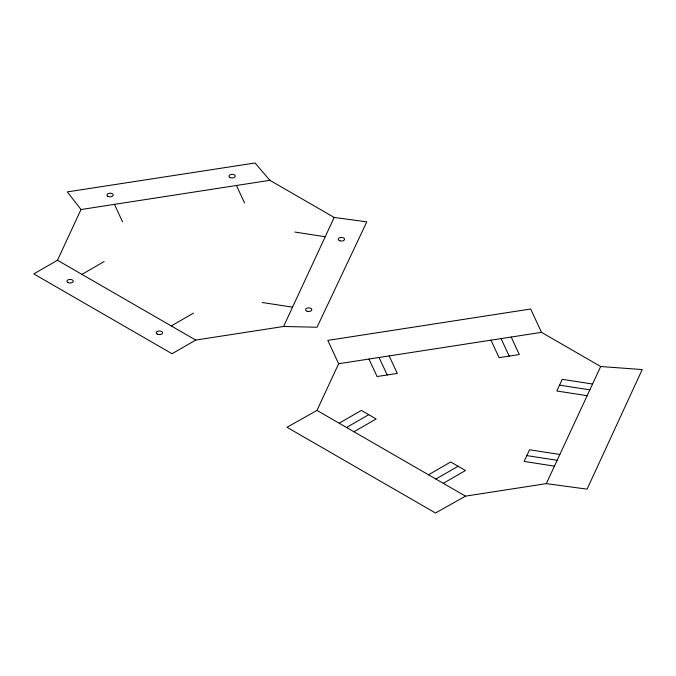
<?xml version="1.0" encoding="UTF-8"?>
<svg xmlns="http://www.w3.org/2000/svg" width="676" height="676" viewBox="0 0 676 676"><rect width="100%" height="100%" fill="white"/><g stroke="black" fill="none" stroke-linecap="round" stroke-linejoin="round"><path stroke-width="1.01" d="M57.477 260.252L81.01 209.535L269.876 180.315L334.181 217.444L366.789 221.846L317.036 327.235L283.582 326.483L195.727 340.07L172.059 353.742L33.8 273.915L57.477 260.252L195.727 340.07M283.582 326.483L334.181 217.444M316.976 410.408L338.634 363.73L327.809 340.391L530.668 309.008L541.501 332.347L600.685 366.519L642.2 369.569L587.081 489.145L546.326 483.636L465.485 496.142L435.513 513.008L287.004 427.266L316.976 410.408L465.485 496.142M546.326 483.636L600.685 366.519M81.94 274.38L104.138 261.561M171.265 325.95L193.454 313.132M339.166 423.218L361.364 410.408L376.16 418.951L353.962 431.761M346.568 427.494L368.758 414.675M428.491 474.789L450.689 461.978L465.485 470.513L443.287 483.332M435.893 479.056L458.083 466.246M338.634 363.73L541.501 332.347M294.913 232.054L325.232 236.744M262.22 302.493L292.531 307.183M592.565 384.019L562.246 379.329L556.83 390.998L587.148 395.688M559.534 385.159L589.852 389.858M559.872 454.466L529.553 449.777L524.137 461.446L554.455 466.136M526.841 455.607L557.159 460.297M269.876 180.315L255.021 162.992L67.338 191.891L81.01 209.535M511.183 337.037L519.312 354.537L499.099 357.663L490.97 340.163M501.077 338.6L509.205 356.1M389.165 355.914L397.294 373.414L377.081 376.54L368.952 359.04M379.059 357.477L387.187 374.977M236.448 185.486L244.577 202.986M114.438 204.363L122.559 221.863M67.887 282.492A3.135 1.808 0 0 0 73.135 281.681A3.135 1.808 0 0 0 69.29 279.458A3.135 1.808 0 0 0 67.887 282.492M157.204 334.062A3.135 1.808 0 0 0 162.46 333.251A3.135 1.808 0 0 0 158.615 331.029A3.135 1.808 0 0 0 157.204 334.062M339.825 240.808A3.135 1.808 0 0 0 344.54 239.245A3.135 1.808 0 0 0 339.825 237.673A3.135 1.808 0 0 0 339.825 240.808M307.132 311.256A3.135 1.808 0 0 0 311.839 309.684A3.135 1.808 0 0 0 307.132 308.121A3.135 1.808 0 0 0 307.132 311.256M107.881 196.31A3.135 1.808 0 0 0 113.137 195.491A3.135 1.808 0 0 0 109.292 193.277A3.135 1.808 0 0 0 107.881 196.31M229.899 177.433A3.135 1.808 0 0 0 235.147 176.622A3.135 1.808 0 0 0 231.31 174.4A3.135 1.808 0 0 0 229.899 177.433"/></g></svg>
